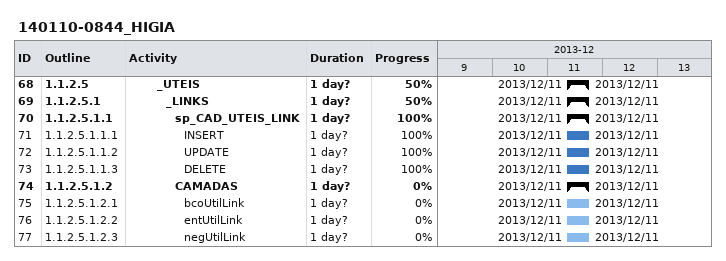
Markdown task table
140110-0844_HIGIA

| ID | WBS | Task | Duration | Start | Finish | % complete |
|---|---|---|---|---|---|---|
| 68 | 1.1.2.5 | **_UTEIS** | 1d? | 2013-12-11 | 2013-12-11 | 50 |
| 69 | 1.1.2.5.1 | **_LINKS** | 1d? | 2013-12-11 | 2013-12-11 | 50 |
| 70 | 1.1.2.5.1.1 | **sp_CAD_UTEIS_LINK** | 1d? | 2013-12-11 | 2013-12-11 | 100 |
| 71 | 1.1.2.5.1.1.1 | INSERT | 1d? | 2013-12-11 | 2013-12-11 | 100 |
| 72 | 1.1.2.5.1.1.2 | UPDATE | 1d? | 2013-12-11 | 2013-12-11 | 100 |
| 73 | 1.1.2.5.1.1.3 | DELETE | 1d? | 2013-12-11 | 2013-12-11 | 100 |
| 74 | 1.1.2.5.1.2 | **CAMADAS** | 1d? | 2013-12-11 | 2013-12-11 | 0 |
| 75 | 1.1.2.5.1.2.1 | bcoUtilLink | 1d? | 2013-12-11 | 2013-12-11 | 0 |
| 76 | 1.1.2.5.1.2.2 | entUtilLink | 1d? | 2013-12-11 | 2013-12-11 | 0 |
| 77 | 1.1.2.5.1.2.3 | negUtilLink | 1d? | 2013-12-11 | 2013-12-11 | 0 |
